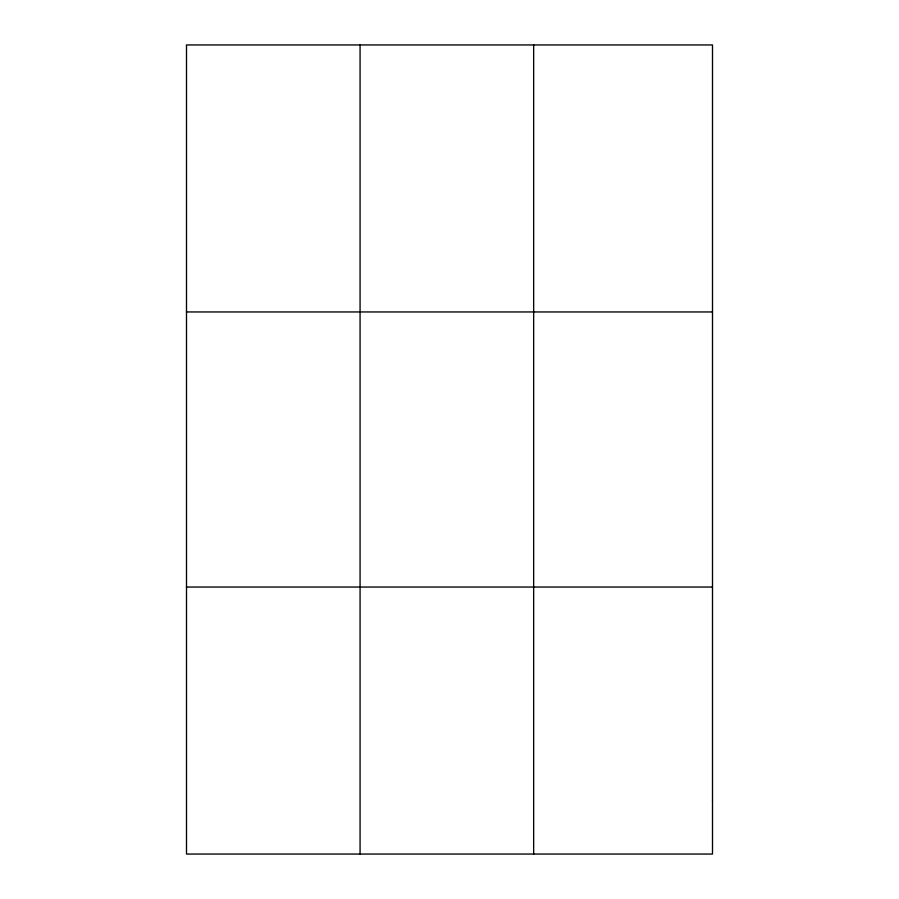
<?xml version="1.0" encoding="UTF-8"?>
<svg xmlns="http://www.w3.org/2000/svg" width="899" height="899" viewBox="0 0 899 899"><rect width="100%" height="100%" fill="white"/><g stroke="black" fill="none" stroke-linecap="round" stroke-linejoin="round"><path stroke-width="1.35" d="M360.072 44.95L360.072 854.05M533.658 44.95L533.658 854.05M186.498 311.953L712.502 311.953M186.498 587.047L712.502 587.047M712.502 800.649L712.502 854.05L186.498 854.05L186.498 44.95L712.502 44.95L712.502 800.649"/></g></svg>
